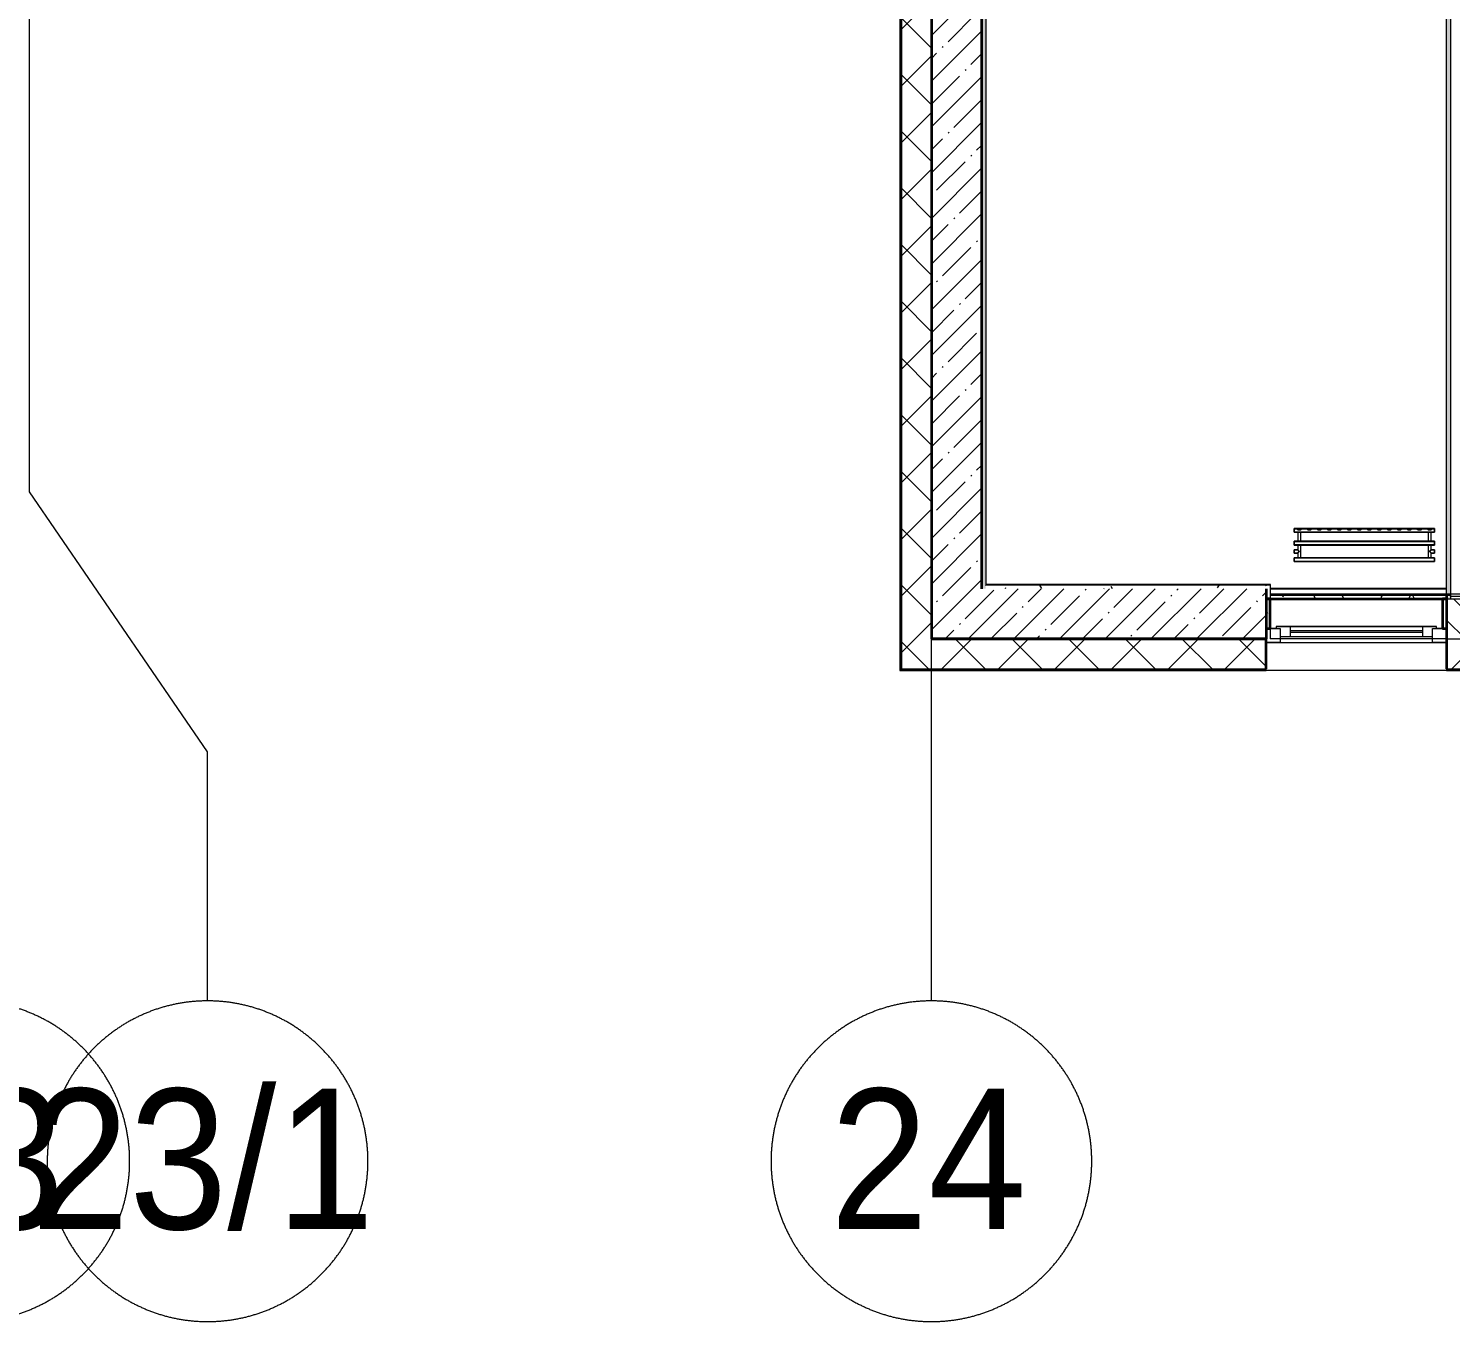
# Model space of a CAD drawing. Header units: millimetres. Extents: x 3914 to 443608, y -156176 to 78197.
# Drawn here: x 259819 to 266914, y -149484 to -143032 of the extents above; entities that cross this region are included whole.
import ezdxf

# ---------------------------------------------------------------- set-up
doc = ezdxf.new("R2010")
doc.units = ezdxf.units.MM
doc.linetypes.add('50_200_ШТРИХ_1Т_ш5_п1_п1_', pattern=[700, 500, -100, 0, -100])
for name, color, linetype, lineweight in [('A-FLOR', 7, 'Continuous', 9), ('A-GLAZ', 7, 'Continuous', 9), ('A-GLAZ-1', 7, 'Continuous', 5), ('A-WALL', 7, 'Continuous', 5), ('A-WALL-1', 7, 'Continuous', 35), ('I-WALL', 7, 'Continuous', 5), ('Оси', 7, 'Continuous', 9), ('Оси-1', 7, '50_200_ШТРИХ_1Т_ш5_п1_п1_', 9)]:
    doc.layers.add(name, color=color, linetype=linetype, lineweight=lineweight)
doc.layers.add('A-WALL-FNSH-1', color=9, linetype='Continuous', lineweight=5, true_color=0x808080)
doc.layers.add('M-EQPM-1', color=7, linetype='Continuous', lineweight=9, true_color=0xb2b2b2)
doc.styles.add('Arial', font='arial.ttf', dxfattribs={"width": 0.9, "height": 700})
pattern_1 = [(45, (174964.42, -145977.62), (-141.42136, 141.42136), []), (135, (174964.42, -145977.62), (-141.42136, -141.42136), [])]
pattern_2 = [(45, (174964.42, -145977.62), (-114.04925, 114.04925), []), (45, (175078.47, -145977.62), (-114.04925, 114.04925), [201.612, -40.322, 6.706, -33.617])]
pattern_3 = [(0, (174964.42, -145977.62), (243.84, 60.96), [20.117, -162.763, 20.117, -162.763, -975.36]), (0, (174964.42, -145977.62), (243.84, 60.96), [-365.76, 20.117, -345.643, 20.117, -162.763, -426.72]), (0, (174964.42, -145977.62), (243.84, 60.96), [-914.4, 20.117, -101.803, 20.117, -284.683]), (120, (175055.86, -145947.14), (-174.71291, 180.691634), [20.117, -162.763, 20.117, -162.763, -975.36]), (120, (175055.86, -145947.14), (-174.71291, 180.691634), [-365.76, 20.117, -345.643, 20.117, -162.763, -426.72]), (120, (175055.86, -145947.14), (-174.71291, 180.691634), [-914.4, 20.117, -101.803, 20.117, -284.683]), (240, (175086.34, -145825.22), (-69.12709, -241.651634), [20.117, -162.763, 20.117, -162.763, -975.36]), (240, (175086.34, -145825.22), (-69.12709, -241.651634), [-365.76, 20.117, -345.643, 20.117, -162.763, -426.72]), (240, (175086.34, -145825.22), (-69.12709, -241.651634), [-914.4, 20.117, -101.803, 20.117, -284.683])]

# ---------------------------------------------------------------- blocks, each defined once
blk = doc.blocks.new('radiator_prado_classic_z_tip_30_po exemplyaru - Classic Z Тип 30-300-V490-Объем проектирования 2 этажа')
at = {"layer": 'M-EQPM-1'}
for p, q in [((0, 228), (0, 210)), ((700, 228), (0, 228)), ((0, 210), (0, 228)), ((0, 228), (12.5, 228)), ((12.5, 228), (37.5, 228)), ((37.5, 228), (12.5, 228)), ((12.5, 228), (37.5, 228)), ((12.5, 228), (17.5, 223)), ((12.5, 228), (17.5, 223)), ((32.5, 223), (17.5, 223)), ((17.5, 223), (32.5, 223)), ((32.5, 223), (37.5, 228)), ((37.5, 228), (32.5, 223)), ((37.5, 228), (62.5, 228)), ((62.5, 228), (87.5, 228)), ((87.5, 228), (62.5, 228)), ((62.5, 228), (87.5, 228)), ((62.5, 228), (67.5, 223)), ((62.5, 228), (67.5, 223)), ((82.5, 223), (67.5, 223)), ((67.5, 223), (82.5, 223)), ((82.5, 223), (87.5, 228)), ((87.5, 228), (82.5, 223)), ((87.5, 228), (112.5, 228)), ((112.5, 228), (137.5, 228)), ((137.5, 228), (112.5, 228)), ((112.5, 228), (137.5, 228)), ((112.5, 228), (117.5, 223)), ((112.5, 228), (117.5, 223)), ((132.5, 223), (117.5, 223)), ((117.5, 223), (132.5, 223)), ((132.5, 223), (137.5, 228)), ((137.5, 228), (132.5, 223)), ((137.5, 228), (162.5, 228)), ((162.5, 228), (187.5, 228)), ((187.5, 228), (162.5, 228)), ((162.5, 228), (187.5, 228)), ((162.5, 228), (167.5, 223)), ((162.5, 228), (167.5, 223)), ((182.5, 223), (167.5, 223)), ((167.5, 223), (182.5, 223)), ((182.5, 223), (187.5, 228)), ((187.5, 228), (182.5, 223)), ((187.5, 228), (212.5, 228)), ((212.5, 228), (237.5, 228)), ((237.5, 228), (212.5, 228)), ((212.5, 228), (237.5, 228)), ((212.5, 228), (217.5, 223)), ((212.5, 228), (217.5, 223)), ((232.5, 223), (217.5, 223)), ((217.5, 223), (232.5, 223)), ((232.5, 223), (237.5, 228)), ((237.5, 228), (232.5, 223)), ((237.5, 228), (262.5, 228)), ((262.5, 228), (287.5, 228)), ((287.5, 228), (262.5, 228)), ((262.5, 228), (287.5, 228)), ((262.5, 228), (267.5, 223)), ((262.5, 228), (267.5, 223)), ((282.5, 223), (267.5, 223)), ((267.5, 223), (282.5, 223)), ((282.5, 223), (287.5, 228)), ((287.5, 228), (282.5, 223)), ((287.5, 228), (312.5, 228)), ((312.5, 228), (337.5, 228)), ((337.5, 228), (312.5, 228)), ((312.5, 228), (337.5, 228)), ((312.5, 228), (317.5, 223)), ((312.5, 228), (317.5, 223)), ((332.5, 223), (317.5, 223)), ((317.5, 223), (332.5, 223)), ((332.5, 223), (337.5, 228)), ((337.5, 228), (332.5, 223)), ((337.5, 228), (362.5, 228)), ((362.5, 228), (387.5, 228)), ((387.5, 228), (362.5, 228)), ((362.5, 228), (387.5, 228)), ((362.5, 228), (367.5, 223)), ((362.5, 228), (367.5, 223)), ((382.5, 223), (367.5, 223)), ((367.5, 223), (382.5, 223)), ((382.5, 223), (387.5, 228)), ((387.5, 228), (382.5, 223)), ((387.5, 228), (412.5, 228)), ((412.5, 228), (437.5, 228)), ((437.5, 228), (412.5, 228)), ((412.5, 228), (437.5, 228)), ((412.5, 228), (417.5, 223)), ((412.5, 228), (417.5, 223)), ((432.5, 223), (417.5, 223)), ((417.5, 223), (432.5, 223)), ((432.5, 223), (437.5, 228)), ((437.5, 228), (432.5, 223)), ((437.5, 228), (462.5, 228)), ((462.5, 228), (487.5, 228)), ((487.5, 228), (462.5, 228)), ((462.5, 228), (487.5, 228)), ((462.5, 228), (467.5, 223)), ((462.5, 228), (467.5, 223)), ((482.5, 223), (467.5, 223)), ((467.5, 223), (482.5, 223)), ((482.5, 223), (487.5, 228)), ((487.5, 228), (482.5, 223)), ((487.5, 228), (512.5, 228)), ((512.5, 228), (537.5, 228)), ((537.5, 228), (512.5, 228)), ((512.5, 228), (537.5, 228)), ((512.5, 228), (517.5, 223)), ((512.5, 228), (517.5, 223)), ((532.5, 223), (517.5, 223)), ((517.5, 223), (532.5, 223)), ((532.5, 223), (537.5, 228)), ((537.5, 228), (532.5, 223)), ((537.5, 228), (562.5, 228)), ((562.5, 228), (587.5, 228)), ((587.5, 228), (562.5, 228)), ((562.5, 228), (587.5, 228)), ((562.5, 228), (567.5, 223)), ((562.5, 228), (567.5, 223)), ((582.5, 223), (567.5, 223)), ((567.5, 223), (582.5, 223)), ((582.5, 223), (587.5, 228)), ((587.5, 228), (582.5, 223)), ((587.5, 228), (612.5, 228)), ((612.5, 228), (637.5, 228)), ((637.5, 228), (612.5, 228)), ((612.5, 228), (637.5, 228)), ((612.5, 228), (617.5, 223)), ((612.5, 228), (617.5, 223)), ((632.5, 223), (617.5, 223)), ((617.5, 223), (632.5, 223)), ((632.5, 223), (637.5, 228)), ((637.5, 228), (632.5, 223)), ((637.5, 228), (662.5, 228)), ((662.5, 228), (687.5, 228)), ((687.5, 228), (662.5, 228)), ((662.5, 228), (687.5, 228)), ((662.5, 228), (667.5, 223)), ((662.5, 228), (667.5, 223)), ((682.5, 223), (667.5, 223)), ((667.5, 223), (682.5, 223)), ((682.5, 223), (687.5, 228)), ((687.5, 228), (682.5, 223)), ((687.5, 228), (700, 228)), ((700, 210), (700, 228)), ((700, 228), (700, 210)), ((0, 210), (700, 210)), ((17.8, 210), (0, 210)), ((700, 164), (0, 164)), ((0, 164), (0, 146)), ((0, 146), (0, 164)), ((0, 164), (17.8, 164)), ((0, 146), (700, 146)), ((18.5, 146), (0, 146)), ((17.5, 210), (17.5, 164)), ((17.5, 210), (17.5, 164)), ((17.8, 210), (17.5, 210)), ((17.5, 210), (17.8, 210)), ((17.8, 210), (17.5, 210)), ((17.5, 210), (32.5, 210)), ((17.8, 164), (17.5, 164)), ((17.5, 164), (17.8, 164)), ((17.8, 164), (17.5, 164)), ((17.5, 164), (32.5, 164)), ((17.5, 146), (17.5, 121.5)), ((17.5, 146), (17.5, 121.5)), ((17.5, 146), (18.5, 146)), ((18.5, 146), (17.5, 146)), ((17.5, 146), (18.5, 146)), ((32.5, 146), (17.5, 146)), ((32.2, 210), (17.8, 210)), ((17.8, 210), (18.5, 210)), ((26.9, 210), (17.8, 210)), ((32.2, 164), (17.8, 164)), ((17.8, 164), (26.9, 164)), ((32.2, 164), (17.8, 164)), ((18.5, 210), (19.7, 210)), ((18.5, 146), (32.2, 146)), ((32.2, 146), (18.5, 146)), ((18.5, 146), (25, 146)), ((19.7, 210), (21.2, 210)), ((21.2, 210), (23.1, 210)), ((23.1, 210), (25, 210)), ((25, 210), (26.9, 210)), ((25, 146), (32.2, 146)), ((26.9, 210), (28.7, 210)), ((32.2, 210), (26.9, 210)), ((26.9, 164), (30.3, 164)), ((28.7, 210), (32.2, 210)), ((30.3, 164), (32.2, 164)), ((32.5, 210), (32.2, 210)), ((32.2, 210), (32.5, 210)), ((32.5, 210), (32.2, 210)), ((667.8, 210), (32.2, 210)), ((32.5, 164), (32.2, 164)), ((32.2, 164), (32.5, 164)), ((32.5, 164), (32.2, 164)), ((32.2, 164), (667.8, 164)), ((32.2, 146), (32.5, 146)), ((32.5, 146), (32.2, 146)), ((32.2, 146), (32.5, 146)), ((667.8, 146), (32.2, 146)), ((32.5, 164), (32.5, 210)), ((32.5, 164), (32.5, 210)), ((32.5, 82), (32.5, 146)), ((32.5, 82), (32.5, 146)), ((667.5, 210), (667.5, 164)), ((667.5, 210), (667.5, 164)), ((667.8, 210), (667.5, 210)), ((667.5, 210), (682.5, 210)), ((667.8, 210), (667.5, 210)), ((667.5, 210), (667.8, 210)), ((667.8, 164), (667.5, 164)), ((667.5, 164), (682.5, 164)), ((667.8, 164), (667.5, 164)), ((667.5, 164), (667.8, 164)), ((667.5, 146), (667.5, 82)), ((667.5, 146), (667.5, 82)), ((667.5, 146), (667.8, 146)), ((682.5, 146), (667.5, 146)), ((667.5, 146), (667.8, 146)), ((667.8, 146), (667.5, 146)), ((671.2, 210), (667.8, 210)), ((668.5, 210), (667.8, 210)), ((667.8, 210), (669.7, 210)), ((682.2, 164), (667.8, 164)), ((682.2, 164), (667.8, 164)), ((667.8, 164), (669.7, 164)), ((667.8, 146), (668.5, 146)), ((667.8, 146), (675, 146)), ((681.5, 146), (667.8, 146)), ((682.2, 210), (668.5, 210)), ((668.5, 146), (673.1, 146)), ((669.7, 210), (671.2, 210)), ((669.7, 164), (671.2, 164)), ((675, 210), (671.2, 210)), ((671.2, 210), (673.1, 210)), ((671.2, 164), (682.2, 164)), ((673.1, 210), (675, 210)), ((673.1, 146), (676.9, 146)), ((678.7, 210), (675, 210)), ((675, 210), (682.2, 210)), ((675, 146), (681.5, 146)), ((676.9, 146), (680.3, 146)), ((682.2, 210), (678.7, 210)), ((680.3, 146), (681.5, 146)), ((681.5, 146), (682.5, 146)), ((681.5, 146), (682.5, 146)), ((682.5, 146), (681.5, 146)), ((700, 146), (681.5, 146)), ((682.5, 210), (682.2, 210)), ((682.5, 210), (682.2, 210)), ((682.2, 210), (682.5, 210)), ((700, 210), (682.2, 210)), ((682.5, 164), (682.2, 164)), ((682.5, 164), (682.2, 164)), ((682.2, 164), (682.5, 164)), ((682.2, 164), (700, 164)), ((682.5, 164), (682.5, 210)), ((682.5, 164), (682.5, 210)), ((682.5, 121.5), (682.5, 146)), ((682.5, 121.5), (682.5, 146)), ((700, 146), (700, 164)), ((700, 164), (700, 146)), ((17.5, 121.5), (0, 121.5)), ((17.5, 121.5), (0, 121.5)), ((0, 121.5), (0, 120.5)), ((0, 106.5), (0, 121.5)), ((0, 120.5), (0, 107.5)), ((0, 120.5), (0, 119.3)), ((0, 114), (0, 120.5)), ((0, 120.5), (0, 120.5)), ((0, 119.3), (0, 117.8)), ((0, 117.8), (0, 114)), ((0, 114), (0, 112.1)), ((0, 107.5), (0, 114)), ((0, 112.1), (0, 110.3)), ((0, 110.3), (0, 108.7)), ((0, 108.7), (0, 107.5)), ((0, 107.5), (0, 106.5)), ((0, 107.5), (0, 107.5)), ((0, 106.5), (17.5, 106.5)), ((0, 106.5), (17.5, 106.5)), ((700, 82), (0, 82)), ((0, 82), (0, 64)), ((0, 64), (0, 82)), ((0, 82), (18.5, 82)), ((17.5, 106.5), (17.5, 82)), ((17.5, 106.5), (17.5, 82)), ((18.5, 82), (17.5, 82)), ((17.5, 82), (18.5, 82)), ((18.5, 82), (17.5, 82)), ((17.5, 82), (32.5, 82)), ((32.2, 82), (18.5, 82)), ((18.5, 82), (32.2, 82)), ((21.2, 82), (18.5, 82)), ((32.2, 82), (21.2, 82)), ((32.5, 82), (32.2, 82)), ((32.2, 82), (32.5, 82)), ((32.5, 82), (32.2, 82)), ((32.2, 82), (667.8, 82)), ((667.8, 82), (667.5, 82)), ((667.5, 82), (682.5, 82)), ((667.8, 82), (667.5, 82)), ((667.5, 82), (667.8, 82)), ((681.5, 82), (667.8, 82)), ((681.5, 82), (667.8, 82)), ((667.8, 82), (678.7, 82)), ((678.7, 82), (681.5, 82)), ((682.5, 82), (681.5, 82)), ((682.5, 82), (681.5, 82)), ((681.5, 82), (682.5, 82)), ((681.5, 82), (700, 82)), ((700, 121.5), (682.5, 121.5)), ((700, 121.5), (682.5, 121.5)), ((682.5, 82), (682.5, 106.5)), ((682.5, 106.5), (700, 106.5)), ((682.5, 82), (682.5, 106.5)), ((682.5, 106.5), (700, 106.5)), ((700, 121.5), (700, 106.5)), ((700, 120.5), (700, 121.5)), ((700, 121.5), (700, 120.5)), ((700, 120.5), (700, 121.5)), ((700, 107.5), (700, 120.5)), ((700, 120.5), (700, 107.5)), ((700, 110.3), (700, 120.5)), ((700, 107.5), (700, 110.3)), ((700, 106.5), (700, 107.5)), ((700, 107.5), (700, 106.5)), ((700, 106.5), (700, 107.5)), ((700, 64), (700, 82)), ((700, 82), (700, 64)), ((700, 64), (0, 64)), ((0, 64), (700, 64))]:
    blk.add_line(p, q, dxfattribs=at)
for points, knots in [([(18.5, 120.5), (18.4, 120.6), (18.3, 120.7), (18.1, 120.9), (17.9, 121.1), (17.8, 121.2), (17.7, 121.3), (17.5, 121.5), (17.5, 121.5), (17.5, 121.5)], [0.7142857, 0.7142857, 0.7142857, 0.7142857, 0.75, 0.7857143, 0.8214286, 0.8571429, 0.8928571, 0.9285714, 1, 1, 1, 1]), ([(17.5, 121.5), (17.5, 121.5), (17.5, 121.5), (17.7, 121.3), (17.8, 121.2), (17.9, 121.1), (18.1, 120.9), (18.3, 120.7), (18.4, 120.6), (18.5, 120.5)], [0, 0, 0, 0, 0.0714286, 0.1071429, 0.1428571, 0.1785714, 0.2142857, 0.25, 0.2857143, 0.2857143, 0.2857143, 0.2857143]), ([(17.5, 121.5), (17.5, 121.5), (17.5, 121.5), (17.7, 121.3), (17.8, 121.2), (17.9, 121.1), (18.1, 120.9), (18.3, 120.7), (18.4, 120.6), (18.5, 120.5)], [0, 0, 0, 0, 0.0714286, 0.1071429, 0.1428571, 0.1785714, 0.2142857, 0.25, 0.2857143, 0.2857143, 0.2857143, 0.2857143]), ([(25, 114), (24.5, 114.5), (23.6, 115.4), (22.4, 116.6), (21.6, 117.4), (21.1, 117.9), (20.8, 118.2), (20.5, 118.5), (20.2, 118.8), (19.8, 119.1), (19.6, 119.4), (19.3, 119.7), (19, 120), (18.7, 120.3), (18.5, 120.5), (18.3, 120.7), (18.1, 120.9), (17.9, 121.1), (17.8, 121.2), (17.7, 121.3), (17.5, 121.5), (17.5, 121.5), (17.5, 121.5)], [0, 0, 0, 0, 0.142857, 0.285714, 0.357143, 0.392857, 0.428571, 0.464286, 0.5, 0.535714, 0.571429, 0.607143, 0.642857, 0.678571, 0.714286, 0.75, 0.785714, 0.821429, 0.857143, 0.892857, 0.928571, 1, 1, 1, 1]), ([(17.5, 106.5), (17.5, 106.5), (17.5, 106.5), (17.7, 106.7), (17.8, 106.8), (17.9, 106.9), (18.1, 107.1), (18.3, 107.3), (18.5, 107.5), (18.7, 107.7), (19, 108), (19.3, 108.3), (19.6, 108.6), (19.8, 108.9), (20.3, 109.3), (20.7, 109.7), (21.1, 110.1), (21.6, 110.6), (22.4, 111.4), (23.6, 112.6), (24.5, 113.5), (25, 114)], [0, 0, 0, 0, 0.071429, 0.107143, 0.142857, 0.178571, 0.214286, 0.25, 0.285714, 0.321429, 0.357143, 0.392857, 0.428571, 0.464286, 0.5, 0.571429, 0.607143, 0.642857, 0.714286, 0.857143, 1, 1, 1, 1]), ([(17.5, 106.5), (17.5, 106.5), (17.5, 106.5), (17.7, 106.7), (17.8, 106.8), (17.9, 106.9), (18.1, 107.1), (18.3, 107.3), (18.4, 107.4), (18.5, 107.5)], [0, 0, 0, 0, 0.0714286, 0.1071429, 0.1428571, 0.1785714, 0.2142857, 0.25, 0.2857143, 0.2857143, 0.2857143, 0.2857143]), ([(18.5, 107.5), (18.4, 107.4), (18.3, 107.3), (18.1, 107.1), (17.9, 106.9), (17.8, 106.8), (17.7, 106.7), (17.5, 106.5), (17.5, 106.5), (17.5, 106.5)], [0.7142857, 0.7142857, 0.7142857, 0.7142857, 0.75, 0.7857143, 0.8214286, 0.8571429, 0.8928571, 0.9285714, 1, 1, 1, 1]), ([(18.5, 107.5), (18.4, 107.4), (18.3, 107.3), (18.1, 107.1), (17.9, 106.9), (17.8, 106.8), (17.7, 106.7), (17.5, 106.5), (17.5, 106.5), (17.5, 106.5)], [0.7142857, 0.7142857, 0.7142857, 0.7142857, 0.75, 0.7857143, 0.8214286, 0.8571429, 0.8928571, 0.9285714, 1, 1, 1, 1]), ([(22.1, 116.9), (21.9, 117.1), (21.6, 117.4), (21.1, 117.9), (20.8, 118.2), (20.5, 118.5), (20.2, 118.8), (19.9, 119.2), (19.7, 119.3), (19.6, 119.4)], [0.2857143, 0.2857143, 0.2857143, 0.2857143, 0.3571429, 0.3928571, 0.4285714, 0.4642857, 0.5, 0.5357143, 0.5714286, 0.5714286, 0.5714286, 0.5714286]), ([(19.6, 119.4), (19.7, 119.3), (19.9, 119.2), (20.3, 118.7), (20.7, 118.3), (21.1, 117.9), (21.6, 117.4), (21.9, 117.1), (22.1, 116.9)], [0.4285714, 0.4285714, 0.4285714, 0.4285714, 0.4642857, 0.5, 0.5714286, 0.6071429, 0.6428571, 0.7142857, 0.7142857, 0.7142857, 0.7142857]), ([(19.6, 119.4), (19.7, 119.3), (19.8, 119.1), (20.3, 118.7), (20.7, 118.3), (21.1, 117.9), (21.6, 117.4), (21.9, 117.1), (22.1, 116.9)], [0.4285714, 0.4285714, 0.4285714, 0.4285714, 0.4642857, 0.5, 0.5714286, 0.6071429, 0.6428571, 0.7142857, 0.7142857, 0.7142857, 0.7142857]), ([(19.6, 108.6), (19.7, 108.7), (19.9, 108.8), (20.3, 109.3), (20.7, 109.7), (21.1, 110.1), (21.6, 110.6), (21.9, 110.9), (22.1, 111.1)], [0.4285714, 0.4285714, 0.4285714, 0.4285714, 0.4642857, 0.5, 0.5714286, 0.6071429, 0.6428571, 0.7142857, 0.7142857, 0.7142857, 0.7142857]), ([(22.1, 111.1), (21.9, 110.9), (21.6, 110.6), (21.1, 110.1), (20.8, 109.8), (20.5, 109.5), (20.2, 109.2), (19.9, 108.8), (19.7, 108.7), (19.6, 108.6)], [0.2857143, 0.2857143, 0.2857143, 0.2857143, 0.3571429, 0.3928571, 0.4285714, 0.4642857, 0.5, 0.5357143, 0.5714286, 0.5714286, 0.5714286, 0.5714286]), ([(22.1, 111.1), (21.9, 110.9), (21.6, 110.6), (21.1, 110.1), (20.8, 109.8), (20.5, 109.5), (20.2, 109.2), (19.8, 108.9), (19.7, 108.7), (19.6, 108.6)], [0.2857143, 0.2857143, 0.2857143, 0.2857143, 0.3571429, 0.3928571, 0.4285714, 0.4642857, 0.5, 0.5357143, 0.5714286, 0.5714286, 0.5714286, 0.5714286]), ([(675, 114), (675.5, 114.5), (676.4, 115.4), (677.6, 116.6), (678.4, 117.4), (678.9, 117.9), (679.2, 118.2), (679.5, 118.5), (679.8, 118.8), (680.1, 119.2), (680.4, 119.4), (680.7, 119.7), (681, 120), (681.3, 120.3), (681.5, 120.5), (681.7, 120.7), (681.9, 120.9), (682.1, 121.1), (682.2, 121.2), (682.3, 121.3), (682.5, 121.5), (682.5, 121.5), (682.5, 121.5)], [0, 0, 0, 0, 0.142857, 0.285714, 0.357143, 0.392857, 0.428571, 0.464286, 0.5, 0.535714, 0.571429, 0.607143, 0.642857, 0.678571, 0.714286, 0.75, 0.785714, 0.821429, 0.857143, 0.892857, 0.928571, 1, 1, 1, 1]), ([(682.5, 106.5), (682.5, 106.5), (682.5, 106.5), (682.3, 106.7), (682.2, 106.8), (682.1, 106.9), (681.9, 107.1), (681.7, 107.3), (681.5, 107.5), (681.3, 107.7), (681, 108), (680.7, 108.3), (680.4, 108.6), (680.1, 108.8), (679.7, 109.3), (679.3, 109.7), (678.9, 110.1), (678.4, 110.6), (677.6, 111.4), (676.4, 112.6), (675.5, 113.5), (675, 114)], [0, 0, 0, 0, 0.071429, 0.107143, 0.142857, 0.178571, 0.214286, 0.25, 0.285714, 0.321429, 0.357143, 0.392857, 0.428571, 0.464286, 0.5, 0.571429, 0.607143, 0.642857, 0.714286, 0.857143, 1, 1, 1, 1]), ([(680.4, 119.4), (680.3, 119.3), (680.1, 119.2), (679.7, 118.7), (679.3, 118.3), (678.9, 117.9), (678.4, 117.4), (678.1, 117.1), (677.9, 116.9)], [0.4285714, 0.4285714, 0.4285714, 0.4285714, 0.4642857, 0.5, 0.5714286, 0.6071429, 0.6428571, 0.7142857, 0.7142857, 0.7142857, 0.7142857]), ([(680.4, 119.4), (680.3, 119.3), (680.1, 119.2), (679.7, 118.7), (679.3, 118.3), (678.9, 117.9), (678.4, 117.4), (678.1, 117.1), (677.9, 116.9)], [0.4285714, 0.4285714, 0.4285714, 0.4285714, 0.4642857, 0.5, 0.5714286, 0.6071429, 0.6428571, 0.7142857, 0.7142857, 0.7142857, 0.7142857]), ([(677.9, 116.9), (678.1, 117.1), (678.4, 117.4), (678.9, 117.9), (679.2, 118.2), (679.5, 118.5), (679.8, 118.8), (680.1, 119.2), (680.3, 119.3), (680.4, 119.4)], [0.2857143, 0.2857143, 0.2857143, 0.2857143, 0.3571429, 0.3928571, 0.4285714, 0.4642857, 0.5, 0.5357143, 0.5714286, 0.5714286, 0.5714286, 0.5714286]), ([(677.9, 111.1), (678.1, 110.9), (678.4, 110.6), (678.9, 110.1), (679.2, 109.8), (679.5, 109.5), (679.8, 109.2), (680.1, 108.8), (680.3, 108.7), (680.4, 108.6)], [0.2857143, 0.2857143, 0.2857143, 0.2857143, 0.3571429, 0.3928571, 0.4285714, 0.4642857, 0.5, 0.5357143, 0.5714286, 0.5714286, 0.5714286, 0.5714286]), ([(677.9, 111.1), (678.1, 110.9), (678.4, 110.6), (678.9, 110.1), (679.2, 109.8), (679.5, 109.5), (679.8, 109.2), (680.1, 108.8), (680.3, 108.7), (680.4, 108.6)], [0.2857143, 0.2857143, 0.2857143, 0.2857143, 0.3571429, 0.3928571, 0.4285714, 0.4642857, 0.5, 0.5357143, 0.5714286, 0.5714286, 0.5714286, 0.5714286]), ([(680.4, 108.6), (680.3, 108.7), (680.1, 108.8), (679.7, 109.3), (679.3, 109.7), (678.9, 110.1), (678.4, 110.6), (678.1, 110.9), (677.9, 111.1)], [0.4285714, 0.4285714, 0.4285714, 0.4285714, 0.4642857, 0.5, 0.5714286, 0.6071429, 0.6428571, 0.7142857, 0.7142857, 0.7142857, 0.7142857]), ([(682.5, 121.5), (682.5, 121.5), (682.5, 121.5), (682.3, 121.3), (682.2, 121.2), (682.1, 121.1), (681.9, 120.9), (681.7, 120.7), (681.6, 120.6), (681.5, 120.5)], [0, 0, 0, 0, 0.0714286, 0.1071429, 0.1428571, 0.1785714, 0.2142857, 0.25, 0.2857143, 0.2857143, 0.2857143, 0.2857143]), ([(682.5, 121.5), (682.5, 121.5), (682.5, 121.5), (682.3, 121.3), (682.2, 121.2), (682.1, 121.1), (681.9, 120.9), (681.7, 120.7), (681.6, 120.6), (681.5, 120.5)], [0, 0, 0, 0, 0.0714286, 0.1071429, 0.1428571, 0.1785714, 0.2142857, 0.25, 0.2857143, 0.2857143, 0.2857143, 0.2857143]), ([(681.5, 120.5), (681.6, 120.6), (681.7, 120.7), (681.9, 120.9), (682.1, 121.1), (682.2, 121.2), (682.3, 121.3), (682.5, 121.5), (682.5, 121.5), (682.5, 121.5)], [0.7142857, 0.7142857, 0.7142857, 0.7142857, 0.75, 0.7857143, 0.8214286, 0.8571429, 0.8928571, 0.9285714, 1, 1, 1, 1]), ([(681.5, 107.5), (681.6, 107.4), (681.7, 107.3), (681.9, 107.1), (682.1, 106.9), (682.2, 106.8), (682.3, 106.7), (682.5, 106.5), (682.5, 106.5), (682.5, 106.5)], [0.7142857, 0.7142857, 0.7142857, 0.7142857, 0.75, 0.7857143, 0.8214286, 0.8571429, 0.8928571, 0.9285714, 1, 1, 1, 1]), ([(681.5, 107.5), (681.6, 107.4), (681.7, 107.3), (681.9, 107.1), (682.1, 106.9), (682.2, 106.8), (682.3, 106.7), (682.5, 106.5), (682.5, 106.5), (682.5, 106.5)], [0.7142857, 0.7142857, 0.7142857, 0.7142857, 0.75, 0.7857143, 0.8214286, 0.8571429, 0.8928571, 0.9285714, 1, 1, 1, 1]), ([(682.5, 106.5), (682.5, 106.5), (682.5, 106.5), (682.3, 106.7), (682.2, 106.8), (682.1, 106.9), (681.9, 107.1), (681.7, 107.3), (681.6, 107.4), (681.5, 107.5)], [0, 0, 0, 0, 0.0714286, 0.1071429, 0.1428571, 0.1785714, 0.2142857, 0.25, 0.2857143, 0.2857143, 0.2857143, 0.2857143])]:
    blk.add_open_spline(points, degree=3, knots=knots, dxfattribs=at)
for points in [[(19.6, 119.4), (19.5, 119.5), (19.3, 119.7), (19, 120), (18.7, 120.3), (18.6, 120.4), (18.5, 120.5)], [(18.5, 120.5), (18.6, 120.4), (18.7, 120.3), (19, 120), (19.3, 119.7), (19.5, 119.5), (19.6, 119.4)], [(18.5, 120.5), (18.6, 120.4), (18.7, 120.3), (19, 120), (19.3, 119.7), (19.5, 119.5), (19.6, 119.4)], [(18.5, 107.5), (18.6, 107.6), (18.7, 107.7), (19, 108), (19.3, 108.3), (19.5, 108.5), (19.6, 108.6)], [(19.6, 108.6), (19.5, 108.5), (19.3, 108.3), (19, 108), (18.7, 107.7), (18.6, 107.6), (18.5, 107.5)], [(19.6, 108.6), (19.5, 108.5), (19.3, 108.3), (19, 108), (18.7, 107.7), (18.6, 107.6), (18.5, 107.5)], [(25, 114), (24.5, 114.5), (23.6, 115.4), (22.6, 116.4), (22.1, 116.9)], [(22.1, 116.9), (22.6, 116.4), (23.6, 115.4), (24.5, 114.5), (25, 114)], [(22.1, 116.9), (22.6, 116.4), (23.6, 115.4), (24.5, 114.5), (25, 114)], [(22.1, 111.1), (22.6, 111.6), (23.6, 112.6), (24.5, 113.5), (25, 114)], [(25, 114), (24.5, 113.5), (23.6, 112.6), (22.6, 111.6), (22.1, 111.1)], [(25, 114), (24.5, 113.5), (23.6, 112.6), (22.6, 111.6), (22.1, 111.1)], [(677.9, 116.9), (677.4, 116.4), (676.4, 115.4), (675.5, 114.5), (675, 114)], [(677.9, 116.9), (677.4, 116.4), (676.4, 115.4), (675.5, 114.5), (675, 114)], [(675, 114), (675.5, 114.5), (676.4, 115.4), (677.4, 116.4), (677.9, 116.9)], [(675, 114), (675.5, 113.5), (676.4, 112.6), (677.4, 111.6), (677.9, 111.1)], [(675, 114), (675.5, 113.5), (676.4, 112.6), (677.4, 111.6), (677.9, 111.1)], [(677.9, 111.1), (677.4, 111.6), (676.4, 112.6), (675.5, 113.5), (675, 114)], [(681.5, 120.5), (681.4, 120.4), (681.3, 120.3), (681, 120), (680.7, 119.7), (680.5, 119.5), (680.4, 119.4)], [(681.5, 120.5), (681.4, 120.4), (681.3, 120.3), (681, 120), (680.7, 119.7), (680.5, 119.5), (680.4, 119.4)], [(680.4, 119.4), (680.5, 119.5), (680.7, 119.7), (681, 120), (681.3, 120.3), (681.4, 120.4), (681.5, 120.5)], [(680.4, 108.6), (680.5, 108.5), (680.7, 108.3), (681, 108), (681.3, 107.7), (681.4, 107.6), (681.5, 107.5)], [(680.4, 108.6), (680.5, 108.5), (680.7, 108.3), (681, 108), (681.3, 107.7), (681.4, 107.6), (681.5, 107.5)], [(681.5, 107.5), (681.4, 107.6), (681.3, 107.7), (681, 108), (680.7, 108.3), (680.5, 108.5), (680.4, 108.6)]]:
    blk.add_open_spline(points, degree=3, dxfattribs=at)
blk = doc.blocks.new('120_Окно_СКБ_1Ст - 120_Окно_СКБ_1Ст 900х2500_h_ с форточкой-V345-Объем проектирования 2 этажа')
at = {"layer": 'A-GLAZ'}
for p, q in [((-450, -127), (-450, -57)), ((-450, -57), (-380, -57)), ((-380, -57), (-380, -127)), ((380, -127), (380, -57)), ((380, -57), (450, -57)), ((450, -57), (450, -127)), ((-380, -127), (-450, -127)), ((-380, -127), (-400, -127)), ((-400, -127), (-400, -137)), ((-400, -137), (400, -137)), ((400, -137), (-400, -137)), ((380, -87), (-380, -87)), ((-380, -87), (-380, -127)), ((-330, -137), (-330, -87)), ((330, -137), (330, -87)), ((380, -127), (380, -87)), ((450, -127), (380, -127)), ((400, -127), (380, -127)), ((400, -137), (400, -127))]:
    blk.add_line(p, q, dxfattribs=at)
at = {"layer": 'A-GLAZ-1'}
for p, q in [((450, -57), (-450, -57)), ((-430, -127), (-400, -127)), ((-330, -107), (330, -107)), ((330, -117), (-330, -117)), ((400, -127), (430, -127))]:
    blk.add_line(p, q, dxfattribs=at)
blk = doc.blocks.new('Ось сетки - D8-29747960-Объем проектирования 2 этажа')
at = {"layer": 'Оси-1'}
for start, end in [(360, 180), (180, 360)]:
    blk.add_arc((0, 0), 4, start, end, dxfattribs=at)

msp = doc.modelspace()

# ---------------------------------------------------------------- hatches: boundary and pattern name
at = {"layer": 'A-WALL'}
h = msp.add_hatch(dxfattribs=at)
h.set_pattern_fill('FP_24', color=256, style=0, pattern_type=2)
h.set_pattern_definition(pattern_1)
h.paths.add_polyline_path([(264324.4, -146077.6), (264324.4, -135475.6), (264174.4, -135475.6), (264174.4, -146077.6), (264314.4, -146077.6)])
h = msp.add_hatch(dxfattribs=at)
h.set_pattern_fill('FP_2', color=256, style=0, pattern_type=2)
h.set_pattern_definition([(135, (174964.42, -145977.62), (-70.71068, -70.71068), [])])
h.paths.add_polyline_path([(275794.4, -146077.6), (276694.4, -146077.6), (276694.4, -145877.6), (275794.4, -145877.6), (275794.4, -145920.3)])
h.paths.add_polyline_path([(266894.4, -146077.6), (267694.4, -146077.6), (267694.4, -145877.6), (266894.4, -145877.6), (266894.4, -146025.6)])
h.paths.add_polyline_path([(284714.4, -146077.6), (285194.4, -146077.6), (285194.4, -145877.6), (283894.4, -145877.6), (283894.4, -146077.6), (284634.4, -146077.6)])
h.paths.add_polyline_path([(279150.3, -146077.6), (279794.4, -146077.6), (279794.4, -145877.6), (278744.4, -145877.6), (278744.4, -146077.6)])
h.paths.add_polyline_path([(297794.4, -146077.6), (297794.4, -145877.6), (296994.4, -145877.6), (296994.4, -146077.6), (297218.6, -146077.6)])
h.paths.add_polyline_path([(269744.4, -146077.6), (269744.4, -145877.6), (269494.4, -145877.6), (269494.4, -146077.6)])
h.paths.add_polyline_path([(270644.4, -146077.6), (273994.4, -146077.6), (273994.4, -145877.6), (270644.4, -145877.6), (270644.4, -145913.3)])
h.paths.add_polyline_path([(293794.4, -146077.6), (294294.4, -146077.6), (294294.4, -145877.6), (293794.4, -145877.6), (293794.4, -145978.9)])
h.paths.add_polyline_path([(277844.4, -146077.6), (277844.4, -145877.6), (277594.4, -145877.6), (277594.4, -146077.6), (277704.8, -146077.6)])
h.paths.add_polyline_path([(290594.4, -146077.6), (290594.4, -145877.6), (289544.4, -145877.6), (289544.4, -146077.6), (289991.3, -146077.6)])
h.paths.add_polyline_path([(288394.4, -146077.6), (288644.4, -146077.6), (288644.4, -145877.6), (288394.4, -145877.6), (288394.4, -146061.7)])
h = msp.add_hatch(dxfattribs=at)
h.set_pattern_fill('FP_24', color=256, style=0, pattern_type=2)
h.set_pattern_definition(pattern_1)
h.paths.add_polyline_path([(300041.5, -146227.6), (300044.4, -146227.6), (300044.4, -146077.6), (298694.4, -146077.6), (298694.4, -146227.6), (299896.7, -146227.6)])
h.paths.add_polyline_path([(296094.4, -146227.6), (296094.4, -146077.6), (295194.4, -146077.6), (295194.4, -146227.6), (295974.4, -146227.6)])
h.paths.add_polyline_path([(296994.4, -146227.6), (297794.4, -146227.6), (297794.4, -146077.6), (296994.4, -146077.6)])
h.paths.add_polyline_path([(294294.4, -146227.6), (294294.4, -146077.6), (292894.4, -146077.6), (292894.4, -146227.6), (294122.4, -146227.6)])
h.paths.add_polyline_path([(288394.4, -146227.6), (288644.4, -146227.6), (288644.4, -146077.6), (287494.4, -146077.6), (287494.4, -146227.6), (287823.1, -146227.6)])
h.paths.add_polyline_path([(289544.4, -146227.6), (290594.4, -146227.6), (290594.4, -146077.6), (289544.4, -146077.6)])
h.paths.add_polyline_path([(282763.9, -146227.6), (282994.4, -146227.6), (282994.4, -146077.6), (282094.4, -146077.6), (282094.4, -146227.6)])
h.paths.add_polyline_path([(283894.4, -146227.6), (285194.4, -146227.6), (285194.4, -146077.6), (283894.4, -146077.6)])
h.paths.add_polyline_path([(279794.4, -146227.6), (279794.4, -146077.6), (278744.4, -146077.6), (278744.4, -146227.6), (279150.3, -146227.6)])
h.paths.add_polyline_path([(277844.4, -146227.6), (277844.4, -146077.6), (275794.4, -146077.6), (275794.4, -146227.6), (277704.8, -146227.6)])
h.paths.add_polyline_path([(274813.8, -146227.6), (274894.4, -146227.6), (274894.4, -146077.6), (270644.4, -146077.6), (270644.4, -146227.6), (274091.1, -146227.6)])
h.paths.add_polyline_path([(269032, -146227.6), (269744.4, -146227.6), (269744.4, -146077.6), (268594.4, -146077.6), (268594.4, -146227.6)])
h.paths.add_polyline_path([(267694.4, -146227.6), (267694.4, -146077.6), (266894.4, -146077.6), (266894.4, -146227.6), (267586.5, -146227.6)])
h.paths.add_polyline_path([(265994.4, -146227.6), (265994.4, -146077.6), (264174.4, -146077.6), (264174.4, -146227.6), (265418.3, -146227.6)])
at = {"layer": 'I-WALL'}
h = msp.add_hatch(dxfattribs=at)
h.set_pattern_fill('FP_191', color=256, style=0, pattern_type=2)
h.set_pattern_definition(pattern_3)
h.paths.add_polyline_path([(264574.4, -145827.6), (264594.4, -145827.6), (264594.4, -135598.6), (264574.4, -135598.6), (264574.4, -145824)])
h = msp.add_hatch(dxfattribs=at)
h.set_pattern_fill('FP_191', color=256, style=0, pattern_type=2)
h.set_pattern_definition(pattern_3)
h.paths.add_polyline_path([(266914.4, -145877.6), (266914.4, -145857.6), (266894.4, -145877.6), (266910.4, -145877.6)])
h.paths.add_polyline_path([(266914.4, -145857.6), (266912.8, -142277.6), (266906.4, -142277.6), (266906.4, -142222.6), (266894.4, -142222.6), (266894.4, -145856.6), (266912, -145857.5)])
h.paths.add_polyline_path([(266894.4, -140822.6), (266906.4, -140822.6), (266907.5, -140767.6), (266914.4, -140767.6), (266914.4, -135597.6), (266894.4, -135598.6), (266894.4, -140802.6)])
h = msp.add_hatch(dxfattribs=at)
h.set_pattern_fill('FP_1', color=256, style=0, pattern_type=2)
h.set_pattern_definition(pattern_2)
h.paths.add_polyline_path([(264574.4, -145827.6), (264574.4, -138277.6), (264324.4, -138277.6), (264324.4, -145827.6), (264449.2, -145827.6)])
h = msp.add_hatch(dxfattribs=at)
h.set_pattern_fill('FP_1', color=256, style=0, pattern_type=2)
h.set_pattern_definition(pattern_2)
h.paths.add_polyline_path([(264924.4, -146077.6), (265994.4, -146077.6), (265994.4, -145827.6), (264324.4, -145827.6), (264324.4, -146077.6), (264574.4, -146077.6)])
h = msp.add_hatch(dxfattribs=at)
h.set_pattern_fill('FP_191', color=256, style=0, pattern_type=2)
h.set_pattern_definition(pattern_3)
h.paths.add_polyline_path([(265994.4, -145827.6), (265994.4, -145807.6), (264595.4, -145807.6), (264594.4, -145827.6), (265418.3, -145827.6)])
h = msp.add_hatch(dxfattribs=at)
h.set_pattern_fill('FP_191', color=256, style=0, pattern_type=2)
h.set_pattern_definition(pattern_3)
h.paths.add_polyline_path([(266014.4, -145877.6), (266894.4, -145877.6), (266912, -145857.6), (266014.4, -145857.6)])
h = msp.add_hatch(dxfattribs=at)
h.set_pattern_fill('FP_191', color=256, style=0, pattern_type=2)
h.set_pattern_definition(pattern_3)
h.paths.add_polyline_path([(266014.4, -146025.6), (266014.4, -145877.6), (265994.4, -145878.8), (265994.4, -146025.6)])
h = msp.add_hatch(dxfattribs=at)
h.set_pattern_fill('FP_191', color=256, style=0, pattern_type=2)
h.set_pattern_definition(pattern_3)
h.paths.add_polyline_path([(266894.2, -146025.6), (266894.4, -146025.6), (266893.6, -145877.6), (266874.4, -145877.6), (266874.4, -146025.6)])

# ---------------------------------------------------------------- linework, layer by layer
at = {"layer": 'A-FLOR'}
for p, q in [((266914.4, -142246.7), (266914.4, -145382.4)), ((266914.4, -142247.6), (266914.4, -145383.4)), ((266893.4, -145826.7), (266015.4, -145826.7)), ((266893.4, -145827.6), (266015.4, -145827.6))]:
    msp.add_line(p, q, dxfattribs=at)
at = {"layer": 'A-WALL'}
for p, q in [((264171.4, -135730.6), (264171.4, -146230.6)), ((264174.4, -135727.6), (264174.4, -146227.6)), ((266914.4, -145383.4), (266914.4, -145877.6)), ((266914.4, -145852.6), (267694.4, -145852.6)), ((266914.4, -145865.1), (267694.4, -145865.1)), ((266894.4, -145877.6), (267694.4, -145877.6)), ((266014.4, -146077.6), (266014.4, -146077.6)), ((266894.4, -146077.6), (267694.4, -146077.6)), ((266894.4, -146077.6), (267694.4, -146077.6)), ((264174.4, -146227.6), (265994.4, -146227.6)), ((266894.4, -146227.6), (267694.4, -146227.6)), ((264171.4, -146230.6), (265994.4, -146230.6)), ((266894.4, -146235.6), (265994.4, -146235.6)), ((266894.4, -146230.6), (267694.4, -146230.6))]:
    msp.add_line(p, q, dxfattribs=at)
at = {"layer": 'A-WALL-1'}
for p, q in [((264324.4, -135357.6), (264324.4, -146077.6)), ((264574.4, -135357.6), (264574.4, -145827.6)), ((264595.4, -145807.6), (264594.4, -145807.6)), ((265994.4, -145827.6), (265994.4, -146077.6)), ((266914.4, -145857.6), (266014.4, -145857.6)), ((266894.4, -145856.6), (266894.4, -145877.6)), ((265994.4, -145877.6), (266894.4, -145877.6)), ((266014.4, -145877.6), (265994.4, -145877.6)), ((265994.4, -145877.6), (265994.4, -146025.6)), ((266014.4, -146025.6), (266014.4, -145877.6)), ((266894.4, -145877.6), (266874.4, -145877.6)), ((266874.4, -145877.6), (266874.4, -146025.6)), ((266894.4, -145877.6), (266894.4, -146227.6)), ((265994.4, -146077.6), (264324.4, -146077.6)), ((264324.4, -146077.6), (265994.4, -146077.6)), ((265994.4, -146025.6), (266014.4, -146025.6)), ((265994.4, -146227.6), (265994.4, -146077.6)), ((266874.4, -146025.6), (266894.4, -146025.6))]:
    msp.add_line(p, q, dxfattribs=at)
at = {"layer": 'A-WALL-FNSH-1'}
for p, q in [((264166.4, -135467.6), (264166.4, -146235.6)), ((264595.4, -135598.6), (264595.4, -145807.6)), ((266894.4, -145856.6), (266894.4, -142222.6)), ((266015.4, -145806.6), (264595.4, -145806.6)), ((264595.4, -145807.6), (266014.4, -145807.6)), ((266014.4, -145807.6), (266014.4, -145877.6)), ((266015.4, -145856.6), (266015.4, -145806.6)), ((266893.4, -145856.6), (266015.4, -145856.6)), ((266015.4, -145877.6), (266015.4, -145857.6)), ((266015.4, -145877.6), (266014.4, -145877.6)), ((266015.4, -146025.6), (266015.4, -145877.6)), ((266874.4, -145877.6), (266873.4, -145877.6)), ((266873.4, -145877.6), (266873.4, -146025.6)), ((266014.4, -146025.6), (266015.4, -146025.6)), ((266873.4, -146025.6), (266874.4, -146025.6)), ((265994.4, -146235.6), (265994.4, -146227.6)), ((266894.4, -146227.6), (266894.4, -146235.6)), ((264166.4, -146235.6), (265994.4, -146235.6)), ((266894.4, -146235.6), (267694.4, -146235.6))]:
    msp.add_line(p, q, dxfattribs=at)
at = {"layer": 'I-WALL'}
for p, q in [((266015.4, -145827.6), (266893.4, -145827.6)), ((266014.4, -146025.6), (266014.4, -146077.6)), ((266894.4, -146077.6), (266014.4, -146077.6))]:
    msp.add_line(p, q, dxfattribs=at)
at = {"layer": 'Оси'}
for points in [[(260713.2, -147883.9), (260713.2, -146640.5), (259824.4, -145343.9), (259824.4, -140343.9), (259824.4, -129062.5), (259824.4, -124062.5)], [(264324.4, -147883.9), (264324.4, -142883.9), (264324.4, -129062.5), (264324.4, -124062.5)]]:
    msp.add_lwpolyline(points, dxfattribs=at)

# ---------------------------------------------------------------- block references
at = {"layer": 'A-GLAZ', "color": 3, "rotation": 180}
msp.add_blockref('120_Окно_СКБ_1Ст - 120_Окно_СКБ_1Ст 900х2500_h_ с форточкой-V345-Объем проектирования 2 этажа', (266444.4, -146152.6), dxfattribs=at)
at = {"layer": 'M-EQPM-1'}
for p in [(266134.5, -145754.7), (266134.5, -145755.6)]:
    msp.add_blockref('radiator_prado_classic_z_tip_30_po exemplyaru - Classic Z Тип 30-300-V490-Объем проектирования 2 этажа', p, dxfattribs=at)
at = {"layer": 'Оси-1', "xscale": 199.9999999999999, "yscale": 199.9999999999999, "zscale": 199.9999999999999}
for p in [(259524.4, -148683.9), (260713.2, -148683.9), (264324.4, -148683.9)]:
    msp.add_blockref('Ось сетки - D8-29747960-Объем проектирования 2 этажа', p, dxfattribs=at)

# ---------------------------------------------------------------- texts
at = {"layer": 'Оси', "char_height": 700, "attachment_point": 1, "style": 'Arial'}
for s, insert, width in [('23/1', (259832.6, -148322.6), 2121.265), ('23', (259019.2, -148322.6), 1212.151), ('24', (263819.2, -148322.6), 1212.151)]:
    msp.add_mtext(s, dxfattribs=dict(at, insert=insert, width=width))

doc.saveas('drawing.dxf')
